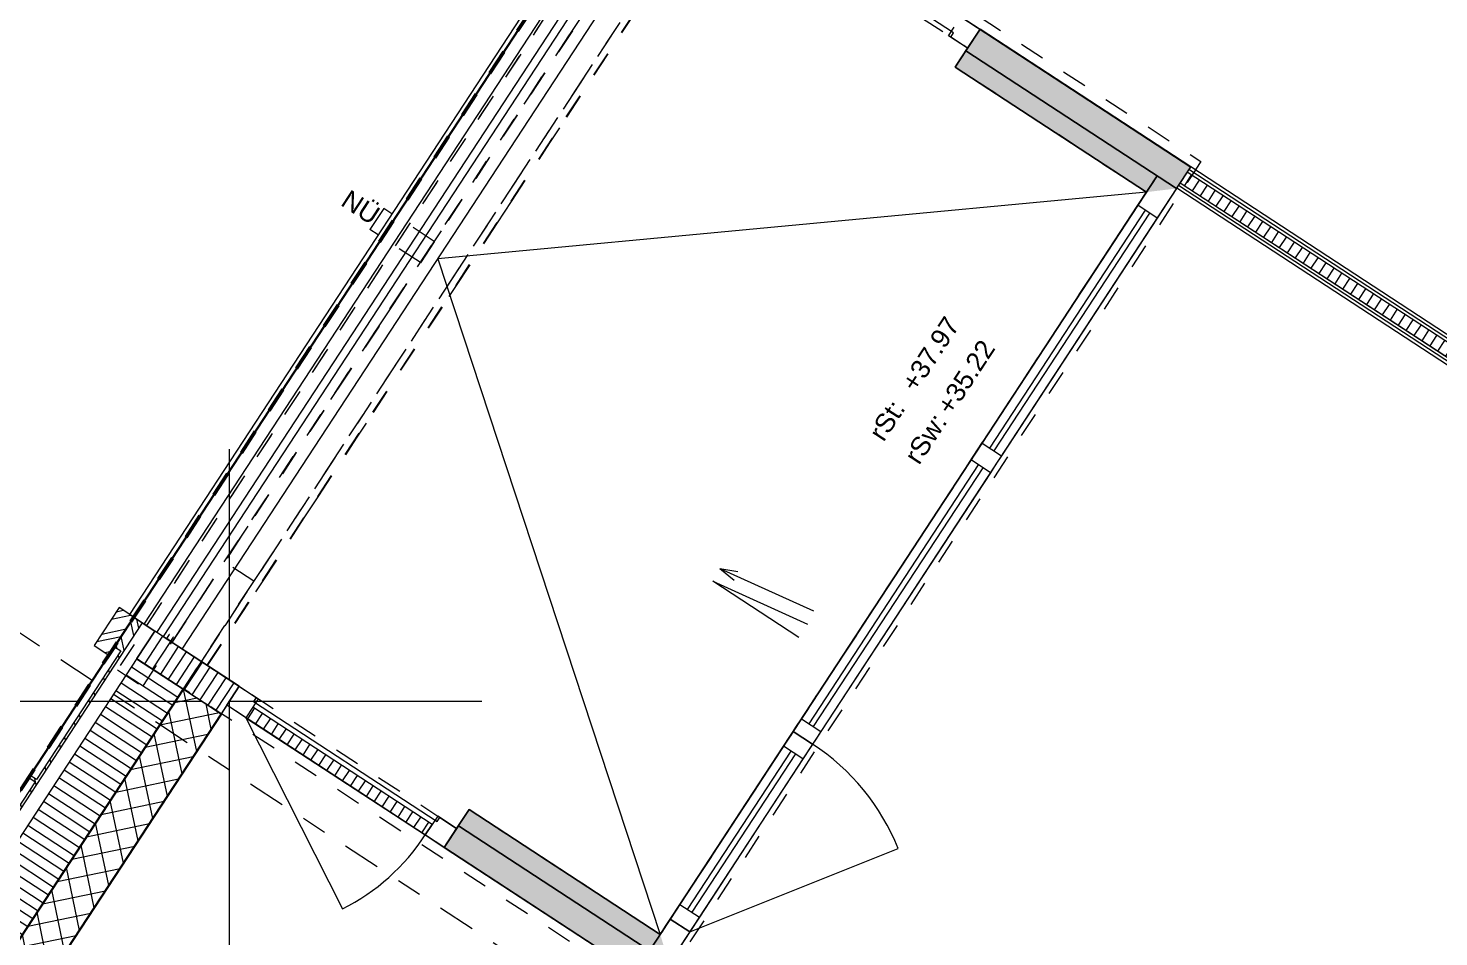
# Model space of a CAD drawing. Header units: metres. Extents: x 2696278.3 to 2696314, y 1245153.2 to 1245192.4.
# Drawn here: x 2696290.43 to 2696296.02, y 1245178.97 to 1245182.58 of the extents above; entities that cross this region are included whole.
import ezdxf

# ---------------------------------------------------------------- set-up
doc = ezdxf.new("R2010")
doc.units = ezdxf.units.M
doc.set_wipeout_variables(frame=1)
doc.header["$PDMODE"] = 2
doc.header["$PDSIZE"] = -2
for name, pattern in [('000_hbf_Punkt 0.5mm', [0.25, 0, -0.25]), ('000_hbf_Strich 2_1mm', [0.15, 0.1, -0.05]), ('000_hbf_Strichpunkt 3_1_1mm Achsen', [0.25, 0.15, -0.05, 0, -0.05]), ('Punkt 1mm', [0.05, 0, -0.05]), ('Strich 1 für MST 1_200', [0.15, 0.1, -0.05]), ('Strich 2_1mm', [0.15, 0.1, -0.05]), ('Wipeout_Contour', [10000, 0, -10000])]:
    doc.linetypes.add(name, pattern=pattern)
for name, color, linetype in [('010 Fenster', 7, 'Continuous'), ('010 Türen', 7, 'Continuous'), ('0_C--------KONSTRUKTION GEBÄUDE.3D', 7, 'Continuous'), ('0_C21_Aussenwandkonstruktion.3D', 7, 'Continuous'), ('0_C21_Aussenwandkonstruktion.3D Bauteilschraffuren', 7, 'Continuous'), ('0_C21_Aussenwandkonstruktion.3D Schichttrennlinien', 7, 'Continuous'), ('0_C22_Innenwandkonstruktion.3D', 7, 'Continuous'), ('0_C22_Innenwandkonstruktion.3D Bauteilschraffuren', 7, 'Continuous'), ('0_C22_Innenwandkonstruktion.3D Schichttrennlinien', 7, 'Continuous'), ('0_C42_Treppe_ Rampe.3D', 7, 'Continuous'), ('0_C43_Balkon.3D', 7, 'Continuous'), ('0_D80_Wasser-_ Gas-_ Druckluftanlage.3D', 7, 'Continuous'), ('0_E22_Aussenwärmedämmung.3D', 7, 'Continuous'), ('0_E23_Fassadenbekleidung.3D', 7, 'Continuous'), ('0_E23_Fassadenbekleidung.3D Bauteilschraffuren', 7, 'Continuous'), ('0_E31_Fenster.3D', 7, 'Continuous'), ('0_E31_Fenster.3D Bauteilschraffuren', 7, 'Continuous'), ('0_E33_Sonnenschutz.3D', 7, 'Continuous'), ('0_E33_Sonnenschutz.3D Bauteilschraffuren', 7, 'Continuous'), ('0_G20_Bodenbelag.3D', 7, 'Continuous'), ('0_I50_Entwässerung', 7, 'Continuous'), ('1_D01_Sichtbar_1_50.V', 7, 'Continuous'), ('1_M01_Achsen.V', 7, 'Continuous'), ('1_R01_Raumstempel.V Kontur', 7, 'Continuous'), ('1_U04_Referenz-Bauperimeter.V', 7, 'Continuous')]:
    doc.layers.add(name, color=color, linetype=linetype)
doc.styles.add('ERSTELLTER_STIL_2', font='arial.ttf')

msp = doc.modelspace()

# ---------------------------------------------------------------- hatches: boundary and pattern name
at = {"layer": '0_C21_Aussenwandkonstruktion.3D Bauteilschraffuren', "linetype": 'Continuous', "lineweight": 0, "true_color": 0xffffff}
for points in [[(2696294.1495, 1245182.4902), (2696294.9845, 1245181.9438), (2696295.0407, 1245182.0295), (2696294.2056, 1245182.576)], [(2696294.107, 1245182.4254), (2696294.8651, 1245181.9293), (2696294.9846, 1245181.9437), (2696294.1495, 1245182.4902)], [(2696292.1371, 1245179.4151), (2696292.9723, 1245178.8686), (2696292.9377, 1245178.9839), (2696292.1796, 1245179.48)], [(2696292.081, 1245179.3294), (2696292.9162, 1245178.7829), (2696292.9723, 1245178.8687), (2696292.1371, 1245179.4151)]]:
    msp.add_hatch(color=7, dxfattribs=at).paths.add_polyline_path(points)

# ---------------------------------------------------------------- linework, layer by layer
at = {"layer": '010 Fenster', "color": 7, "linetype": 'Continuous', "lineweight": 5}
msp.add_line((2696294.9076, 1245181.9941), (2696292.8953, 1245178.919), dxfattribs=at)
at = {"layer": '010 Fenster', "color": 7, "linetype": 'Continuous', "lineweight": 13}
for p, q in [((2696294.8309, 1245181.877), (2696294.9076, 1245181.9941)), ((2696294.9076, 1245181.9941), (2696294.9846, 1245181.9437)), ((2696294.9076, 1245181.9941), (2696294.9846, 1245181.9437)), ((2696294.9846, 1245181.9437), (2696294.9079, 1245181.8266)), ((2696294.2135, 1245180.9335), (2696294.8309, 1245181.877)), ((2696294.9079, 1245181.8266), (2696294.8309, 1245181.877)), ((2696294.9079, 1245181.8266), (2696294.2905, 1245180.8832)), ((2696294.1697, 1245180.8666), (2696294.1916, 1245180.9001)), ((2696294.1916, 1245180.9001), (2696294.2135, 1245180.9335)), ((2696294.2135, 1245180.9335), (2696294.2905, 1245180.8832)), ((2696293.4976, 1245179.8395), (2696294.1697, 1245180.8666)), ((2696294.2467, 1245180.8162), (2696294.1697, 1245180.8666)), ((2696294.2686, 1245180.8497), (2696294.2467, 1245180.8162)), ((2696294.2905, 1245180.8832), (2696294.2686, 1245180.8497)), ((2696294.2467, 1245180.8162), (2696293.5746, 1245179.7891)), ((2696293.4757, 1245179.806), (2696293.4976, 1245179.8395)), ((2696293.4976, 1245179.8395), (2696293.5746, 1245179.7891)), ((2696293.4264, 1245179.7307), (2696293.4647, 1245179.7893)), ((2696293.4538, 1245179.7725), (2696293.4757, 1245179.806)), ((2696293.4647, 1245179.7893), (2696293.4538, 1245179.7725)), ((2696293.5417, 1245179.7389), (2696293.4647, 1245179.7893)), ((2696293.4647, 1245179.7893), (2696293.5417, 1245179.7389)), ((2696293.5746, 1245179.7891), (2696293.5527, 1245179.7556)), ((2696292.9884, 1245179.0613), (2696293.4538, 1245179.7725)), ((2696293.0157, 1245179.1031), (2696293.4264, 1245179.7307)), ((2696293.5034, 1245179.6803), (2696293.4264, 1245179.7307)), ((2696293.5417, 1245179.7389), (2696293.5034, 1245179.6803)), ((2696293.5527, 1245179.7556), (2696293.5417, 1245179.7389)), ((2696293.5034, 1245179.6803), (2696293.0927, 1245179.0527)), ((2696293.0544, 1245178.9942), (2696293.8808, 1245179.3247)), ((2696292.8953, 1245178.919), (2696292.9884, 1245179.0613)), ((2696292.9774, 1245179.0445), (2696293.0157, 1245179.1031)), ((2696292.9884, 1245179.0613), (2696292.9774, 1245179.0445)), ((2696293.0157, 1245179.1031), (2696293.0927, 1245179.0527)), ((2696293.0927, 1245179.0527), (2696293.0544, 1245178.9942)), ((2696293.0544, 1245178.9942), (2696292.9723, 1245178.8686)), ((2696292.9774, 1245179.0445), (2696293.0544, 1245178.9942)), ((2696293.0544, 1245178.9942), (2696292.9774, 1245179.0445))]:
    msp.add_line(p, q, dxfattribs=at)
at = {"layer": '010 Fenster', "color": 253, "linetype": 'Continuous', "lineweight": 13, "true_color": 0xacacac}
for p, q in [((2696294.2437, 1245180.9138), (2696294.861, 1245181.8573)), ((2696294.8778, 1245181.8463), (2696294.2604, 1245180.9029)), ((2696293.5277, 1245179.8197), (2696294.1999, 1245180.8469)), ((2696294.2166, 1245180.8359), (2696293.5445, 1245179.8088)), ((2696293.0459, 1245179.0834), (2696293.4565, 1245179.711)), ((2696293.4733, 1245179.7), (2696293.0626, 1245179.0724))]:
    msp.add_line(p, q, dxfattribs=at)
at = {"layer": '010 Fenster', "color": 7, "linetype": 'Continuous', "lineweight": 13}
msp.add_arc((2696293.0544, 1245178.9942), 0.89, 21.8, 56.8, dxfattribs=at)
at = {"layer": '010 Türen', "color": 7, "linetype": 'Continuous', "lineweight": 13}
for p, q in [((2696294.081, 1245182.55), (2696294.1029, 1245182.5834)), ((2696294.1303, 1245182.6253), (2696294.2056, 1245182.576)), ((2696294.2056, 1245182.576), (2696294.1563, 1245182.5007)), ((2696294.1563, 1245182.5007), (2696294.2056, 1245182.576)), ((2696294.1563, 1245182.5007), (2696294.2056, 1245182.576)), ((2696294.1563, 1245182.5007), (2696294.081, 1245182.55)), ((2696291.3437, 1245179.9194), (2696291.3218, 1245179.8859)), ((2696292.0331, 1245179.4205), (2696291.3218, 1245179.8859)), ((2696292.055, 1245179.454), (2696292.0331, 1245179.4205)), ((2696292.1303, 1245179.4047), (2696292.055, 1245179.454)), ((2696292.0331, 1245179.4205), (2696292.0057, 1245179.3787)), ((2696292.0057, 1245179.3787), (2696292.0331, 1245179.4205)), ((2696292.081, 1245179.3294), (2696292.1303, 1245179.4047)), ((2696292.1303, 1245179.4047), (2696292.081, 1245179.3294)), ((2696292.1303, 1245179.4047), (2696292.081, 1245179.3294)), ((2696292.0057, 1245179.3787), (2696292.081, 1245179.3294))]:
    msp.add_line(p, q, dxfattribs=at)
msp.add_arc((2696291.2945, 1245179.8441), 0.85, 296.8, 326.8, dxfattribs=at)
at = {"layer": '0_C21_Aussenwandkonstruktion.3D', "color": 7, "linetype": 'Continuous', "lineweight": 13, "flags": 128}
for points in [[(2696294.2056, 1245182.576), (2696294.1495, 1245182.4902)], [(2696295.0407, 1245182.0295), (2696294.2056, 1245182.576)], [(2696294.1495, 1245182.4902), (2696294.107, 1245182.4254)], [(2696294.1495, 1245182.4902), (2696294.9845, 1245181.9438)], [(2696294.9846, 1245181.9437), (2696294.1495, 1245182.4902)], [(2696294.107, 1245182.4254), (2696294.8651, 1245181.9293)], [(2696294.9845, 1245181.9438), (2696295.0407, 1245182.0295)], [(2696292.1371, 1245179.4151), (2696292.1796, 1245179.48)], [(2696292.9377, 1245178.9839), (2696292.1796, 1245179.48)], [(2696292.1371, 1245179.4151), (2696292.081, 1245179.3294)], [(2696292.1371, 1245179.4151), (2696292.9723, 1245178.8686)], [(2696292.9723, 1245178.8687), (2696292.1371, 1245179.4151)], [(2696292.081, 1245179.3294), (2696292.9162, 1245178.7829)]]:
    msp.add_lwpolyline(points, dxfattribs=at)
at = {"layer": '0_C42_Treppe_ Rampe.3D', "color": 7, "linetype": 'Continuous', "lineweight": 13}
for q in [(2696293.2455, 1245180.4242), (2696293.23, 1245180.39)]:
    msp.add_line((2696293.174, 1245180.436), q, dxfattribs=at)
at = {"layer": '0_C42_Treppe_ Rampe.3D', "color": 7, "linetype": 'Continuous', "lineweight": 13, "flags": 128}
msp.add_lwpolyline([(2696293.174, 1245180.436), (2696293.545, 1245180.268)], dxfattribs=at)
at = {"layer": '0_C42_Treppe_ Rampe.3D', "color": 7, "linetype": 'Continuous', "lineweight": 13}
msp.add_lwpolyline([(2696293.4866, 1245180.1626), (2696293.1463, 1245180.3853), (2696293.5213, 1245180.2156)], dxfattribs=at)
at = {"layer": '0_C43_Balkon.3D', "color": 253, "linetype": 'Continuous', "lineweight": 13, "true_color": 0xacacac}
for p, q in [((2696294.8651, 1245181.9293), (2696292.0555, 1245181.6645)), ((2696292.0555, 1245181.6645), (2696292.9377, 1245178.9839))]:
    msp.add_line(p, q, dxfattribs=at)
at = {"layer": '0_C43_Balkon.3D', "color": 255, "linetype": 'Wipeout_Contour', "lineweight": 0, "flags": 128}
msp.add_lwpolyline([(2696293.2944, 1245183.0647), (2696293.0351, 1245183.2344), (2696291.0091, 1245180.1384), (2696291.2684, 1245179.9687), (2696291.2191, 1245179.8934), (2696292.081, 1245179.3294), (2696292.1303, 1245179.4047), (2696292.1796, 1245179.48), (2696292.9377, 1245178.9839), (2696294.8651, 1245181.9293), (2696294.107, 1245182.4254), (2696294.2056, 1245182.576), (2696293.3437, 1245183.14)], close=True, dxfattribs=at)
at = {"layer": '0_D80_Wasser-_ Gas-_ Druckluftanlage.3D', "color": 7, "linetype": 'Strich 2_1mm', "lineweight": 13}
for p, q in [((2696291.8411, 1245181.8646), (2696291.7863, 1245181.7809)), ((2696292.0411, 1245181.7337), (2696291.8411, 1245181.8646)), ((2696291.9863, 1245181.65), (2696291.7863, 1245181.7809)), ((2696292.0411, 1245181.7337), (2696291.9863, 1245181.65))]:
    msp.add_line(p, q, dxfattribs=at)
at = {"layer": '0_E22_Aussenwärmedämmung.3D', "color": 255, "linetype": '000_hbf_Punkt 0.5mm', "lineweight": 0, "flags": 128}
for points in [[(2696293.3437, 1245183.14), (2696294.2056, 1245182.576)], [(2696294.2056, 1245182.576), (2696294.107, 1245182.4254)], [(2696294.107, 1245182.4254), (2696294.8651, 1245181.9293)], [(2696294.8651, 1245181.9293), (2696292.9377, 1245178.9839)], [(2696292.1796, 1245179.48), (2696292.081, 1245179.3294)], [(2696292.9377, 1245178.9839), (2696292.1796, 1245179.48)]]:
    msp.add_lwpolyline(points, dxfattribs=at)
at = {"layer": '0_E31_Fenster.3D', "color": 7, "linetype": 'Continuous', "lineweight": 13}
for p, q in [((2696294.1563, 1245182.5007), (2696294.2056, 1245182.576)), ((2696294.9076, 1245181.9941), (2696294.9846, 1245181.9437)), ((2696292.1303, 1245179.4047), (2696292.081, 1245179.3294))]:
    msp.add_line(p, q, dxfattribs=at)
at = {"layer": '0_G20_Bodenbelag.3D', "color": 255, "linetype": 'Wipeout_Contour', "lineweight": 18, "flags": 128}
for points in [[(2696297.1164, 1245188.9053), (2696295.304, 1245186.1356), (2696298.8561, 1245183.8112), (2696297.416, 1245181.6105), (2696296.8848, 1245180.7988), (2696296.841, 1245180.7319), (2696294.9859, 1245181.9459), (2696292.9709, 1245178.8666), (2696295.0812, 1245177.4856), (2696295.0374, 1245177.4187), (2696294.5063, 1245176.607), (2696293.6357, 1245175.2765), (2696294.0959, 1245174.9754), (2696294.4518, 1245175.5193), (2696295.9998, 1245174.5063), (2696296.9402, 1245175.9434), (2696296.2708, 1245176.3814), (2696299.6014, 1245181.4711), (2696301.0448, 1245180.5265), (2696303.7059, 1245184.5932), (2696300.6685, 1245186.5809)], [(2696293.3437, 1245183.14), (2696294.2056, 1245182.576), (2696296.8121, 1245180.8703), (2696296.8422, 1245180.9164), (2696296.9259, 1245180.8616), (2696297.4406, 1245181.6482), (2696297.357, 1245181.7029), (2696298.7176, 1245183.7823), (2696295.2492, 1245186.0519)]]:
    msp.add_lwpolyline(points, close=True, dxfattribs=at)
at = {"layer": '1_R01_Raumstempel.V Kontur', "color": 21, "linetype": 'Continuous', "lineweight": 0, "true_color": 0xffa8a8, "flags": 128}
for points in [[(2696298.7176, 1245183.7822), (2696295.2484, 1245186.0524), (2696293.3429, 1245183.1405), (2696296.8121, 1245180.8703), (2696296.8668, 1245180.954), (2696296.9506, 1245180.8993), (2696297.4653, 1245181.6858), (2696297.3816, 1245181.7406)], [(2696296.841, 1245180.7319), (2696294.9859, 1245181.9459), (2696292.9709, 1245178.8666), (2696296.42, 1245176.6095), (2696296.8841, 1245177.3186), (2696298.9055, 1245180.4077), (2696297.3116, 1245181.4509), (2696296.9068, 1245180.8323)], [(2696292.0789, 1245179.3308), (2696291.2184, 1245179.8939), (2696289.5593, 1245177.3585), (2696289.6437, 1245177.3032), (2696289.589, 1245177.2195), (2696290.3755, 1245176.7048), (2696290.4303, 1245176.7885), (2696292.7607, 1245175.2635), (2696293.029, 1245175.6735), (2696293.552, 1245175.3313), (2696294.3733, 1245176.5864), (2696294.457, 1245176.5317), (2696294.9717, 1245177.3183), (2696294.888, 1245177.373), (2696294.9428, 1245177.4567)]]:
    msp.add_lwpolyline(points, close=True, dxfattribs=at)

# ---------------------------------------------------------------- texts
at = {"layer": '010 Fenster', "color": 7, "lineweight": 13, "char_height": 0.075, "attachment_point": 1, "rotation": 56.8, "style": 'ERSTELLTER_STIL_2'}
for s, insert in [('\\A1;{\\pql;\\fArial|b0|i0|c0|p0;\\W1.000000;+37.97}', (2696293.8887, 1245181.1725)), ('\\A1;{\\pql;\\fArial|b0|i0|c0|p0;\\W1.000000;+35.22}', (2696294.0291, 1245181.0806)), ('\\A1;{\\pql;\\fArial|b0|i0|c0|p0;\\W1.000000;rSt:}', (2696293.7604, 1245180.9764)), ('\\A1;{\\pql;\\fArial|b0|i0|c0|p0;\\W1.000000;rSw:}', (2696293.9008, 1245180.8845))]:
    msp.add_mtext(s, dxfattribs=dict(at, insert=insert))

# ---------------------------------------------------------------- next in the draw order: wipeouts: each hides what was drawn before it
at = {"color": 254, "linetype": 'Wipeout_Contour', "lineweight": 0, "ltscale": 37.092099}
msp.add_wipeout([(2696290.0369, 1245178.9998), (2696290.0704, 1245178.9779), (2696290.8836, 1245180.2205), (2696290.8501, 1245180.2424)], dxfattribs=at).dxf.layer = '0_C21_Aussenwandkonstruktion.3D Bauteilschraffuren'

# ---------------------------------------------------------------- next in the draw order: hatches: boundary and pattern name
at = {"layer": '0_C21_Aussenwandkonstruktion.3D Bauteilschraffuren', "linetype": 'Continuous', "lineweight": 0, "true_color": 0x000000}
h = msp.add_hatch(dxfattribs=at)
h.set_pattern_fill('NATURSTEIN__ALLGEMEIN_0001', color=18, angle=-33.2, style=0, pattern_type=2)
h.set_pattern_definition([(281.8, (2696295.28941, 1245171.756836), (0.07341505, 0.0153372), []), (281.8, (2696295.31388, 1245171.76195), (0.07341505, 0.0153372), [])])
h.paths.add_polyline_path([(2696290.0369, 1245178.9998), (2696290.0704, 1245178.9779), (2696290.8836, 1245180.2205), (2696290.8501, 1245180.2424)])

# ---------------------------------------------------------------- next in the draw order: linework, layer by layer
at = {"layer": '010 Fenster', "color": 7, "linetype": 'Continuous', "lineweight": 5}
msp.add_line((2696290.8501, 1245180.2424), (2696290.8836, 1245180.2205), dxfattribs=at)
at = {"layer": '0_C21_Aussenwandkonstruktion.3D', "color": 7, "linetype": 'Continuous', "lineweight": 5}
msp.add_line((2696290.8501, 1245180.2424), (2696290.8836, 1245180.2205), dxfattribs=at)

# ---------------------------------------------------------------- next in the draw order: wipeouts: each hides what was drawn before it
at = {"color": 254, "linetype": 'Wipeout_Contour', "lineweight": 0, "ltscale": 53.757446}
msp.add_wipeout([(2696290.1206, 1245178.945), (2696290.2461, 1245178.8629), (2696290.2653, 1245178.8922), (2696290.3239, 1245178.8539), (2696291.0467, 1245179.9584), (2696290.8626, 1245180.0789)], dxfattribs=at).dxf.layer = '0_C21_Aussenwandkonstruktion.3D Bauteilschraffuren'

# ---------------------------------------------------------------- next in the draw order: hatches: boundary and pattern name
at = {"layer": '0_C21_Aussenwandkonstruktion.3D Bauteilschraffuren', "linetype": 'Continuous', "lineweight": 0, "true_color": 0x000000}
h = msp.add_hatch(dxfattribs=at)
h.set_pattern_fill('DÄMMSTOFF__ALLGEMEIN_VER_31', color=18, angle=-33.2, style=0, pattern_type=2)
h.set_pattern_definition([(326.8, (2696295.289407, 1245171.756836), (0.02053362, 0.03137866), [])])
h.paths.add_polyline_path([(2696290.1206, 1245178.945), (2696290.2461, 1245178.8629), (2696290.2653, 1245178.8922), (2696290.3239, 1245178.8539), (2696291.0467, 1245179.9584), (2696290.8626, 1245180.0789)])

# ---------------------------------------------------------------- next in the draw order: wipeouts: each hides what was drawn before it
at = {"color": 254, "linetype": 'Wipeout_Contour', "lineweight": 0, "ltscale": 43.594496}
msp.add_wipeout([(2696290.3239, 1245178.8539), (2696290.3047, 1245178.8246), (2696290.4553, 1245178.726), (2696291.1973, 1245179.8599), (2696291.0467, 1245179.9584)], dxfattribs=at).dxf.layer = '0_C21_Aussenwandkonstruktion.3D Bauteilschraffuren'

# ---------------------------------------------------------------- next in the draw order: hatches: boundary and pattern name
at = {"layer": '0_C21_Aussenwandkonstruktion.3D Bauteilschraffuren', "linetype": 'Continuous', "lineweight": 0, "true_color": 0x000000}
h = msp.add_hatch(dxfattribs=at)
h.set_pattern_fill('BETON_0001', color=18, angle=-33.2, style=0, pattern_type=2)
h.set_pattern_definition([(281.8, (2696295.28941, 1245171.756836), (0.07341505, 0.0153372), []), (11.8, (2696295.28941, 1245171.756836), (-0.0153372, 0.07341505), [])])
h.paths.add_polyline_path([(2696290.3239, 1245178.8539), (2696290.3047, 1245178.8246), (2696290.4553, 1245178.726), (2696291.1973, 1245179.8599), (2696291.0467, 1245179.9584)])

# ---------------------------------------------------------------- next in the draw order: wipeouts: each hides what was drawn before it
at = {"color": 254, "linetype": 'Wipeout_Contour', "lineweight": 0, "ltscale": 46.742005}
msp.add_wipeout([(2696290.8626, 1245180.0789), (2696291.1973, 1245179.8599), (2696291.2301, 1245179.9101), (2696291.2685, 1245179.9686), (2696290.9338, 1245180.1877)], dxfattribs=at).dxf.layer = '0_C21_Aussenwandkonstruktion.3D Bauteilschraffuren'

# ---------------------------------------------------------------- next in the draw order: hatches: boundary and pattern name
at = {"layer": '0_C21_Aussenwandkonstruktion.3D Bauteilschraffuren', "linetype": 'Continuous', "lineweight": 0, "true_color": 0x000000}
h = msp.add_hatch(dxfattribs=at)
h.set_pattern_fill('DÄMMSTOFF__ALLGEMEIN_VER_31', color=18, angle=-33.2, style=0, pattern_type=2)
h.set_pattern_definition([(56.8, (2696291.863077, 1245181.790444), (-0.03137866, 0.0205336), [])])
h.paths.add_polyline_path([(2696290.8626, 1245180.0789), (2696291.1973, 1245179.8599), (2696291.2301, 1245179.9101), (2696291.2685, 1245179.9686), (2696290.9338, 1245180.1877)])

# ---------------------------------------------------------------- next in the draw order: linework, layer by layer
at = {"layer": '010 Fenster', "color": 7, "linetype": 'Continuous', "lineweight": 5}
for p, q in [((2696290.8836, 1245180.2205), (2696290.9338, 1245180.1877)), ((2696290.9338, 1245180.1877), (2696291.1178, 1245180.0672)), ((2696291.1178, 1245180.0672), (2696291.2685, 1245179.9686))]:
    msp.add_line(p, q, dxfattribs=at)
at = {"layer": '010 Fenster', "color": 7, "linetype": 'Continuous', "lineweight": 13}
msp.add_line((2696291.2301, 1245179.9101), (2696291.2685, 1245179.9686), dxfattribs=at)
at = {"layer": '0_C--------KONSTRUKTION GEBÄUDE.3D', "color": 7, "linetype": '000_hbf_Strich 2_1mm', "lineweight": 13}
for p, q in [((2696291.0024, 1245180.1428), (2696293.0284, 1245183.2388)), ((2696291.1413, 1245180.0519), (2696293.1673, 1245183.1479))]:
    msp.add_line(p, q, dxfattribs=at)
at = {"layer": '0_C--------KONSTRUKTION GEBÄUDE.3D', "color": 7, "linetype": '000_hbf_Strich 2_1mm', "lineweight": 13, "flags": 128}
for points in [[(2696293.0267, 1245183.2399), (2696291.0007, 1245180.1439)], [(2696291.143, 1245180.0508), (2696293.1689, 1245183.1468)]]:
    msp.add_lwpolyline(points, dxfattribs=at)
at = {"layer": '0_C21_Aussenwandkonstruktion.3D', "color": 7, "linetype": 'Continuous', "lineweight": 13}
for p, q in [((2696290.8919, 1245180.2151), (2696292.9179, 1245183.3111)), ((2696290.9421, 1245180.1822), (2696292.9681, 1245183.2782)), ((2696291.2301, 1245179.9101), (2696291.2685, 1245179.9686))]:
    msp.add_line(p, q, dxfattribs=at)
at = {"layer": '0_C21_Aussenwandkonstruktion.3D', "color": 7, "linetype": 'Continuous', "lineweight": 5}
for p, q in [((2696290.8836, 1245180.2205), (2696290.9338, 1245180.1877)), ((2696290.9338, 1245180.1877), (2696291.1178, 1245180.0672)), ((2696291.1178, 1245180.0672), (2696291.2685, 1245179.9686))]:
    msp.add_line(p, q, dxfattribs=at)
at = {"layer": '0_C21_Aussenwandkonstruktion.3D', "color": 7, "linetype": 'Continuous', "lineweight": 13, "flags": 128}
for points in [[(2696291.0425, 1245180.1165), (2696293.0685, 1245183.2125)], [(2696290.9421, 1245180.1822), (2696290.8919, 1245180.2151)], [(2696291.0425, 1245180.1165), (2696290.9421, 1245180.1822)]]:
    msp.add_lwpolyline(points, dxfattribs=at)
at = {"layer": '0_C21_Aussenwandkonstruktion.3D', "color": 7, "linetype": 'Continuous', "lineweight": 5, "flags": 128}
msp.add_lwpolyline([(2696290.8501, 1245180.2424), (2696290.0369, 1245178.9998)], dxfattribs=at)
at = {"layer": '0_C21_Aussenwandkonstruktion.3D', "color": 7, "linetype": 'Continuous', "lineweight": 25, "flags": 128}
msp.add_lwpolyline([(2696290.4553, 1245178.726), (2696291.1973, 1245179.8599)], dxfattribs=at)
at = {"layer": '0_C21_Aussenwandkonstruktion.3D', "color": 7, "linetype": 'Continuous', "lineweight": 13}
msp.add_point((2696291.2301, 1245179.9101), dxfattribs=at)
at = {"layer": '0_C21_Aussenwandkonstruktion.3D Schichttrennlinien', "color": 7, "linetype": 'Continuous', "lineweight": 5}
for p, q in [((2696290.8836, 1245180.2205), (2696290.0704, 1245178.9779)), ((2696290.8626, 1245180.0789), (2696290.9338, 1245180.1877)), ((2696290.8626, 1245180.0789), (2696290.1206, 1245178.945)), ((2696290.8626, 1245180.0789), (2696291.0467, 1245179.9584))]:
    msp.add_line(p, q, dxfattribs=at)
at = {"layer": '0_C21_Aussenwandkonstruktion.3D Schichttrennlinien', "color": 7, "linetype": 'Continuous', "lineweight": 25}
for q in [(2696290.3239, 1245178.8539), (2696291.1973, 1245179.8599)]:
    msp.add_line((2696291.0467, 1245179.9584), q, dxfattribs=at)
at = {"layer": '0_C21_Aussenwandkonstruktion.3D Schichttrennlinien', "color": 7, "linetype": 'Continuous', "lineweight": 13}
msp.add_line((2696291.1973, 1245179.8599), (2696291.2301, 1245179.9101), dxfattribs=at)
at = {"layer": '0_E22_Aussenwärmedämmung.3D', "color": 7, "linetype": 'Punkt 1mm', "lineweight": 13, "flags": 128}
msp.add_lwpolyline([(2696292.9263, 1245183.3056), (2696290.9003, 1245180.2096), (2696292.1303, 1245179.4047), (2696292.1796, 1245179.48), (2696292.9377, 1245178.9839), (2696294.8651, 1245181.9293), (2696294.107, 1245182.4254), (2696294.1563, 1245182.5007)], close=True, dxfattribs=at)
at = {"layer": '0_E22_Aussenwärmedämmung.3D', "color": 255, "linetype": '000_hbf_Punkt 0.5mm', "lineweight": 0, "flags": 128}
for points in [[(2696293.0267, 1245183.2399), (2696291.0007, 1245180.1439)], [(2696291.143, 1245180.0508), (2696293.1689, 1245183.1468)], [(2696291.0007, 1245180.1439), (2696291.143, 1245180.0508)], [(2696291.2684, 1245179.9687), (2696291.143, 1245180.0508)], [(2696291.2191, 1245179.8934), (2696291.2684, 1245179.9687)], [(2696292.081, 1245179.3294), (2696291.2191, 1245179.8934)]]:
    msp.add_lwpolyline(points, dxfattribs=at)
at = {"layer": '0_G20_Bodenbelag.3D', "color": 255, "linetype": 'Wipeout_Contour', "lineweight": 18, "flags": 128}
msp.add_lwpolyline([(2696291.2192, 1245179.8933), (2696289.5601, 1245177.3579), (2696290.4303, 1245176.7885), (2696292.7607, 1245175.2635), (2696293.029, 1245175.6735), (2696293.552, 1245175.3313), (2696294.398, 1245176.6241), (2696294.4816, 1245176.5693), (2696294.9963, 1245177.3559), (2696294.9127, 1245177.4107), (2696294.9428, 1245177.4567), (2696292.0811, 1245179.3293)], close=True, dxfattribs=at)

# ---------------------------------------------------------------- next in the draw order: wipeouts: each hides what was drawn before it
at = {"color": 254, "linetype": 'Wipeout_Contour', "lineweight": 0, "ltscale": 36.469517}
msp.add_wipeout([(2696290.4339, 1245179.6065), (2696290.1054, 1245179.1044), (2696290.1305, 1245179.088), (2696290.459, 1245179.5901)], dxfattribs=at).dxf.layer = '0_E23_Fassadenbekleidung.3D Bauteilschraffuren'

# ---------------------------------------------------------------- next in the draw order: linework, layer by layer
at = {"layer": '0_E23_Fassadenbekleidung.3D', "color": 253, "linetype": 'Continuous', "lineweight": 13, "true_color": 0xacacac, "flags": 128}
msp.add_lwpolyline([(2696290.4339, 1245179.6065), (2696290.459, 1245179.5901), (2696290.1305, 1245179.088), (2696290.1054, 1245179.1044)], close=True, dxfattribs=at)

# ---------------------------------------------------------------- next in the draw order: wipeouts: each hides what was drawn before it
at = {"color": 254, "linetype": 'Wipeout_Contour', "lineweight": 0, "ltscale": 37.514162}
msp.add_wipeout([(2696290.7734, 1245180.1253), (2696290.4394, 1245179.6149), (2696290.4645, 1245179.5984), (2696290.7985, 1245180.1089)], dxfattribs=at).dxf.layer = '0_E23_Fassadenbekleidung.3D Bauteilschraffuren'

# ---------------------------------------------------------------- next in the draw order: linework, layer by layer
at = {"layer": '0_E23_Fassadenbekleidung.3D', "color": 253, "linetype": 'Continuous', "lineweight": 13, "true_color": 0xacacac, "flags": 128}
msp.add_lwpolyline([(2696290.7734, 1245180.1253), (2696290.7985, 1245180.1089), (2696290.4645, 1245179.5984), (2696290.4394, 1245179.6149)], close=True, dxfattribs=at)

# ---------------------------------------------------------------- next in the draw order: wipeouts: each hides what was drawn before it
at = {"color": 254, "linetype": 'Wipeout_Contour', "lineweight": 0, "ltscale": 38.31996}
msp.add_wipeout([(2696290.7915, 1245180.2808), (2696290.6929, 1245180.1302), (2696290.7515, 1245180.0918), (2696290.8501, 1245180.2424)], dxfattribs=at).dxf.layer = '0_E23_Fassadenbekleidung.3D Bauteilschraffuren'

# ---------------------------------------------------------------- next in the draw order: hatches: boundary and pattern name
at = {"layer": '0_E23_Fassadenbekleidung.3D Bauteilschraffuren', "linetype": 'Continuous', "lineweight": 0, "true_color": 0x000000}
h = msp.add_hatch(dxfattribs=at)
h.set_pattern_fill('NATURSTEIN__ALLGEMEIN__G_C6', color=18, angle=-33.2, style=0, pattern_type=2)
h.set_pattern_definition([(11.8, (2696295.28941, 1245171.756836), (-0.0153372, 0.07341505), []), (11.8, (2696295.284294, 1245171.78131), (-0.0153372, 0.07341505), [])])
h.paths.add_polyline_path([(2696290.7915, 1245180.2808), (2696290.6929, 1245180.1302), (2696290.7515, 1245180.0918), (2696290.8501, 1245180.2424)])

# ---------------------------------------------------------------- next in the draw order: linework, layer by layer
at = {"layer": '0_C21_Aussenwandkonstruktion.3D', "color": 7, "linetype": 'Continuous', "lineweight": 13, "flags": 128}
for points in [[(2696292.8593, 1245183.3494), (2696290.8333, 1245180.2534)], [(2696290.8375, 1245180.2507), (2696290.8333, 1245180.2534)], [(2696290.8919, 1245180.2151), (2696290.8375, 1245180.2507)]]:
    msp.add_lwpolyline(points, dxfattribs=at)
at = {"layer": '0_E23_Fassadenbekleidung.3D', "color": 7, "linetype": 'Continuous', "lineweight": 13, "flags": 128}
for points in [[(2696290.7915, 1245180.2808), (2696290.6929, 1245180.1302)], [(2696290.8501, 1245180.2424), (2696290.7915, 1245180.2808)], [(2696290.7515, 1245180.0918), (2696290.8501, 1245180.2424)], [(2696290.6929, 1245180.1302), (2696290.7515, 1245180.0918)]]:
    msp.add_lwpolyline(points, dxfattribs=at)

# ---------------------------------------------------------------- next in the draw order: wipeouts: each hides what was drawn before it
at = {"color": 254, "linetype": 'Wipeout_Contour', "lineweight": 0, "ltscale": 37.215216}
msp.add_wipeout([(2696290.8626, 1245180.0789), (2696291.1973, 1245179.8599), (2696291.2685, 1245179.9686), (2696290.9338, 1245180.1877)], dxfattribs=at).dxf.layer = '0_E23_Fassadenbekleidung.3D Bauteilschraffuren'

# ---------------------------------------------------------------- next in the draw order: hatches: boundary and pattern name
at = {"layer": '0_E23_Fassadenbekleidung.3D Bauteilschraffuren', "linetype": 'Continuous', "lineweight": 0, "true_color": 0x000000}
h = msp.add_hatch(dxfattribs=at)
h.set_pattern_fill('DÄMMSTOFF__ALLGEMEIN_VER_31', color=18, angle=-33.2, style=0, pattern_type=2)
h.set_pattern_definition([(236.8, (2696290.86258, 1245180.078894), (-0.0313787, 0.0205336), [])])
h.paths.add_polyline_path([(2696290.8626, 1245180.0789), (2696291.1973, 1245179.8599), (2696291.2685, 1245179.9686), (2696290.9338, 1245180.1877)])
at = {"layer": '0_E31_Fenster.3D Bauteilschraffuren', "linetype": 'Continuous', "lineweight": 0, "true_color": 0xffffff}
h = msp.add_hatch(dxfattribs=at)
h.set_pattern_fill('DÄMMSTOFF__ALLGEMEIN_VER_31', angle=-33.2, style=0, pattern_type=2)
h.set_pattern_definition([(56.8, (2696295.289407, 1245171.756836), (-0.03137866, 0.02053362), [])])
h.paths.add_polyline_path([(2696291.3218, 1245179.8859), (2696291.2945, 1245179.8441), (2696292.0057, 1245179.3787), (2696292.0331, 1245179.4205)])
at = {"layer": '0_E33_Sonnenschutz.3D Bauteilschraffuren', "linetype": 'Continuous', "lineweight": 0, "true_color": 0x000000}
msp.add_hatch(color=18, dxfattribs=at).paths.add_polyline_path([(2696290.9798, 1245180.1576), (2696290.9965, 1245180.1466), (2696291.0075, 1245180.1633), (2696291.0066, 1245180.1639), (2696290.9962, 1245180.148), (2696290.9812, 1245180.1578), (2696290.9916, 1245180.1737), (2696290.9907, 1245180.1743)])

# ---------------------------------------------------------------- next in the draw order: linework, layer by layer
at = {"layer": '010 Türen', "color": 7, "linetype": 'Continuous', "lineweight": 13}
for p, q in [((2696291.2191, 1245179.8934), (2696291.2684, 1245179.9687)), ((2696291.2684, 1245179.9687), (2696291.2191, 1245179.8934)), ((2696291.2684, 1245179.9687), (2696291.2191, 1245179.8934)), ((2696291.2684, 1245179.9687), (2696291.3437, 1245179.9194)), ((2696291.2945, 1245179.8441), (2696291.2191, 1245179.8934)), ((2696291.3218, 1245179.8859), (2696291.2945, 1245179.8441)), ((2696291.3218, 1245179.8859), (2696291.2945, 1245179.8441)), ((2696291.2945, 1245179.8441), (2696292.0057, 1245179.3787)), ((2696291.2945, 1245179.8441), (2696291.6777, 1245179.0854))]:
    msp.add_line(p, q, dxfattribs=at)
at = {"layer": '0_C43_Balkon.3D', "color": 7, "linetype": '000_hbf_Strich 2_1mm', "lineweight": 13}
msp.add_lwpolyline([(2696293.0267, 1245183.2399), (2696293.1417, 1245183.4156), (2696293.0413, 1245183.4813), (2696290.7853, 1245180.0338), (2696290.8857, 1245179.9681), (2696291.0007, 1245180.1439)], dxfattribs=at)
at = {"layer": '0_E23_Fassadenbekleidung.3D', "color": 7, "linetype": 'Continuous', "lineweight": 5, "flags": 128}
msp.add_lwpolyline([(2696290.8626, 1245180.0789), (2696291.1973, 1245179.8599), (2696291.2685, 1245179.9686), (2696290.9338, 1245180.1877)], close=True, dxfattribs=at)
at = {"layer": '0_E31_Fenster.3D', "color": 7, "linetype": 'Continuous', "lineweight": 13}
msp.add_line((2696291.2684, 1245179.9687), (2696291.2191, 1245179.8934), dxfattribs=at)
at = {"layer": '0_E33_Sonnenschutz.3D', "color": 7, "linetype": 'Continuous', "lineweight": 5, "flags": 128}
msp.add_lwpolyline([(2696290.9798, 1245180.1576), (2696290.9965, 1245180.1466), (2696291.0075, 1245180.1633), (2696291.0066, 1245180.1639), (2696290.9962, 1245180.148), (2696290.9812, 1245180.1578), (2696290.9916, 1245180.1737), (2696290.9907, 1245180.1743)], close=True, dxfattribs=at)
at = {"layer": '1_M01_Achsen.V', "color": 7, "linetype": '000_hbf_Strichpunkt 3_1_1mm Achsen', "lineweight": 13}
msp.add_line((2696305.7475, 1245170.1352), (2696289.849, 1245180.5389), dxfattribs=at)
msp.add_line((2696305.7475, 1245170.1352), (2696289.849, 1245180.5389), dxfattribs=at)
at = {"layer": '1_R01_Raumstempel.V Kontur', "color": 143, "linetype": 'Continuous', "lineweight": 0, "true_color": 0x83b8d6, "flags": 128}
msp.add_lwpolyline([(2696292.9932, 1245183.2618), (2696290.9672, 1245180.1658), (2696291.3354, 1245179.9248), (2696291.3245, 1245179.9081), (2696292.0524, 1245179.4317), (2696292.0634, 1245179.4485), (2696292.1303, 1245179.4047), (2696292.1796, 1245179.48), (2696292.9377, 1245178.9839), (2696294.8651, 1245181.9293), (2696294.107, 1245182.4254), (2696294.1563, 1245182.5007), (2696294.0894, 1245182.5445), (2696294.1003, 1245182.5612), (2696293.3723, 1245183.0376), (2696293.3614, 1245183.0209)], close=True, dxfattribs=at)
at = {"layer": '1_U04_Referenz-Bauperimeter.V', "color": 12, "linetype": 'Strich 1 für MST 1_200', "lineweight": 50, "true_color": 0xc4000b}
msp.add_lwpolyline([(2696296.971, 1245189.598), (2696311.197, 1245180.29), (2696295.319, 1245156.023), (2696281.093, 1245165.331)], close=True, dxfattribs=at)
at = {"layer": '1_U04_Referenz-Bauperimeter.V', "color": 32, "linetype": 'Continuous', "lineweight": 25, "true_color": 0xe66900}
msp.add_lwpolyline([(2696296.971, 1245189.598), (2696311.197, 1245180.29), (2696295.319, 1245156.023), (2696281.093, 1245165.331)], close=True, dxfattribs=at)

# ---------------------------------------------------------------- next in the draw order: wipeouts: each hides what was drawn before it
at = {"color": 254, "linetype": 'Wipeout_Contour', "lineweight": 0, "ltscale": 39.153076}
msp.add_wipeout([(2696296.8121, 1245180.8703), (2696295.0407, 1245182.0295), (2696295.0338, 1245182.0191), (2696296.8053, 1245180.8599)], dxfattribs=at).dxf.layer = '0_C22_Innenwandkonstruktion.3D Bauteilschraffuren'

# ---------------------------------------------------------------- next in the draw order: wipeouts: each hides what was drawn before it
at = {"color": 254, "linetype": 'Wipeout_Contour', "lineweight": 0, "ltscale": 39.100303}
msp.add_wipeout([(2696296.8157, 1245180.853), (2696295.0338, 1245182.0191), (2696295.027, 1245182.0086), (2696296.8089, 1245180.8426)], dxfattribs=at).dxf.layer = '0_C22_Innenwandkonstruktion.3D Bauteilschraffuren'

# ---------------------------------------------------------------- next in the draw order: wipeouts: each hides what was drawn before it
at = {"color": 254, "linetype": 'Wipeout_Contour', "lineweight": 0, "ltscale": 38.784099}
msp.add_wipeout([(2696294.9928, 1245181.9563), (2696294.9859, 1245181.9459), (2696296.8306, 1245180.7387), (2696296.8374, 1245180.7492)], dxfattribs=at).dxf.layer = '0_C22_Innenwandkonstruktion.3D Bauteilschraffuren'

# ---------------------------------------------------------------- next in the draw order: wipeouts: each hides what was drawn before it
at = {"color": 254, "linetype": 'Wipeout_Contour', "lineweight": 0, "ltscale": 38.836747}
msp.add_wipeout([(2696294.9996, 1245181.9668), (2696294.9928, 1245181.9563), (2696296.827, 1245180.756), (2696296.8338, 1245180.7665)], dxfattribs=at).dxf.layer = '0_C22_Innenwandkonstruktion.3D Bauteilschraffuren'

# ---------------------------------------------------------------- next in the draw order: wipeouts: each hides what was drawn before it
at = {"color": 254, "linetype": 'Wipeout_Contour', "lineweight": 0, "ltscale": 38.984358}
msp.add_wipeout([(2696295.027, 1245182.0086), (2696294.9996, 1245181.9668), (2696296.792, 1245180.7939), (2696296.8193, 1245180.8357)], dxfattribs=at).dxf.layer = '0_C22_Innenwandkonstruktion.3D Bauteilschraffuren'

# ---------------------------------------------------------------- next in the draw order: hatches: boundary and pattern name
at = {"layer": '0_C22_Innenwandkonstruktion.3D Bauteilschraffuren', "linetype": 'Continuous', "lineweight": 0, "true_color": 0x000000}
h = msp.add_hatch(dxfattribs=at)
h.set_pattern_fill('DÄMMSTOFF__ALLGEMEIN_VER_31', color=18, angle=-33.2, style=0, pattern_type=2)
h.set_pattern_definition([(236.8, (2696295.289407, 1245171.756836), (0.03137866, -0.02053362), [])])
h.paths.add_polyline_path([(2696295.027, 1245182.0086), (2696294.9996, 1245181.9668), (2696296.792, 1245180.7939), (2696296.8193, 1245180.8357)])

# ---------------------------------------------------------------- next in the draw order: linework, layer by layer
at = {"layer": '0_C22_Innenwandkonstruktion.3D', "color": 7, "linetype": 'Continuous', "lineweight": 13, "flags": 128}
for points in [[(2696295.0338, 1245182.0191), (2696295.027, 1245182.0086)], [(2696295.0407, 1245182.0295), (2696295.0338, 1245182.0191)], [(2696296.8121, 1245180.8703), (2696295.0407, 1245182.0295)], [(2696294.9996, 1245181.9668), (2696294.9928, 1245181.9563)], [(2696295.027, 1245182.0086), (2696294.9996, 1245181.9668)], [(2696294.9928, 1245181.9563), (2696294.9859, 1245181.9459)], [(2696294.9859, 1245181.9459), (2696296.8306, 1245180.7387)]]:
    msp.add_lwpolyline(points, dxfattribs=at)
at = {"layer": '0_C22_Innenwandkonstruktion.3D Schichttrennlinien', "color": 7, "linetype": 'Continuous', "lineweight": 5}
for p, q in [((2696296.8053, 1245180.8599), (2696295.0338, 1245182.0191)), ((2696294.9996, 1245181.9668), (2696296.792, 1245180.7939)), ((2696296.8089, 1245180.8426), (2696295.027, 1245182.0086)), ((2696294.9928, 1245181.9563), (2696296.827, 1245180.756))]:
    msp.add_line(p, q, dxfattribs=at)
at = {"layer": '1_D01_Sichtbar_1_50.V', "color": 7, "linetype": '000_hbf_Strich 2_1mm', "lineweight": 13}
msp.add_lwpolyline([(2696293.3656, 1245183.1735), (2696295.081, 1245182.051), (2696292.9126, 1245178.7374), (2696291.0467, 1245179.9584), (2696291.3259, 1245180.3852), (2696291.2088, 1245180.4618), (2696292.8191, 1245182.9227), (2696292.9614, 1245182.8296), (2696293.3666, 1245183.4488), (2696293.3415, 1245183.4652)], dxfattribs=at)
at = {"layer": '1_M01_Achsen.V', "color": 7, "linetype": '000_hbf_Strichpunkt 3_1_1mm Achsen', "lineweight": 13}
for p, q in [((2696298.5478, 1245191.4214), (2696280.0521, 1245163.1569)), ((2696298.3347, 1245191.0957), (2696280.2651, 1245163.4825))]:
    msp.add_line(p, q, dxfattribs=at)

# ---------------------------------------------------------------- next in the draw order: wipeouts: each hides what was drawn before it
at = {"color": 7, "linetype": 'Wipeout_Contour', "lineweight": 13, "ltscale": 42.887061}
msp.add_wipeout([(2696291.7164, 1245181.9568), (2696291.8407, 1245181.8755), (2696291.7762, 1245181.7769), (2696291.6519, 1245181.8582)], dxfattribs=at).dxf.layer = '0_I50_Entwässerung'

# ---------------------------------------------------------------- next in the draw order: texts
at = {"layer": '0_I50_Entwässerung', "color": 7, "linetype": 'Continuous', "lineweight": 13, "insert": (2696291.6653, 1245181.8787), "char_height": 0.075, "attachment_point": 7, "rotation": 326.8, "style": 'ERSTELLTER_STIL_2'}
msp.add_mtext('\\A1;{\\pql;\\fArial|b0|i0|c0|p0;\\W1.000000;NÜ}', dxfattribs=at)

doc.saveas('drawing.dxf')
